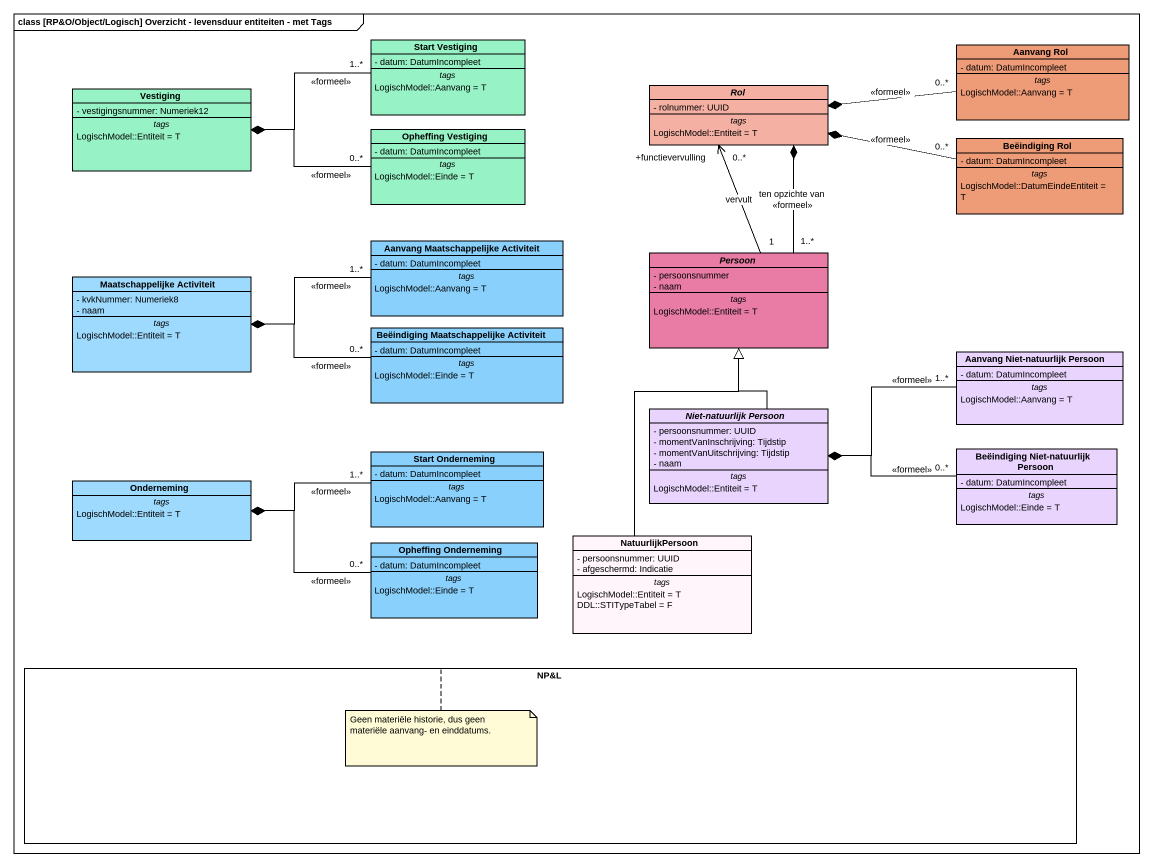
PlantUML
@startuml
mainframe class [RP&O/Object/Logisch] Overzicht - levensduur entiteiten - met Tags
allowmixing
hide circle
hide empty members
skinparam classAttributeIconSize 0
class "Start Vestiging" as Start_Vestiging #97F3C5 {
  - datum: DatumIncompleet
  -- tags --
  LogischModel::Aanvang = T
}
class "Aanvang Rol" as Aanvang_Rol #EE9B78 {
  - datum: DatumIncompleet
  -- tags --
  LogischModel::Aanvang = T
}
class Vestiging #97F3C5 {
  - vestigingsnummer: Numeriek12
  -- tags --
  LogischModel::Entiteit = T
}
abstract class Rol #F4B1A3 {
  - rolnummer: UUID
  -- tags --
  LogischModel::Entiteit = T
}
class "Opheffing Vestiging" as Opheffing_Vestiging #97F3C5 {
  - datum: DatumIncompleet
  -- tags --
  LogischModel::Einde = T
}
class "Beëindiging Rol" as Beëindiging_Rol #EE9B78 {
  - datum: DatumIncompleet
  -- tags --
  LogischModel::DatumEindeEntiteit = T
}
class "Aanvang Maatschappelijke Activiteit" as Aanvang_Maatschappelijke #89D1FC {
  - datum: DatumIncompleet
  -- tags --
  LogischModel::Aanvang = T
}
abstract class Persoon #E87CA4 {
  - persoonsnummer
  - naam
  -- tags --
  LogischModel::Entiteit = T
}
class "Maatschappelijke Activiteit" as Maatschappelijke_Activiteit #9EDAFD {
  - kvkNummer: Numeriek8
  - naam
  -- tags --
  LogischModel::Entiteit = T
}
class "Beëindiging Maatschappelijke Activiteit" as Beëindiging #89D1FC {
  - datum: DatumIncompleet
  -- tags --
  LogischModel::Einde = T
}
class "Aanvang Niet-natuurlijk Persoon" as Aanvang_Niet_natuurlijk #E9D4FE {
  - datum: DatumIncompleet
  -- tags --
  LogischModel::Aanvang = T
}
abstract class "Niet-natuurlijk Persoon" as Niet_natuurlijk_Persoon #E9D4FE {
  - persoonsnummer: UUID
  - momentVanInschrijving: Tijdstip
  - momentVanUitschrijving: Tijdstip
  - naam
  -- tags --
  LogischModel::Entiteit = T
}
class "Start Onderneming" as Start_Onderneming #89D1FC {
  - datum: DatumIncompleet
  -- tags --
  LogischModel::Aanvang = T
}
class "Beëindiging Niet-natuurlijk Persoon" as Beëindiging_Niet_natuurlijk #E9D4FE {
  - datum: DatumIncompleet
  -- tags --
  LogischModel::Einde = T
}
class Onderneming #9EDAFD {
  -- tags --
  LogischModel::Entiteit = T
}
class NatuurlijkPersoon #FFF5FA {
  - persoonsnummer: UUID
  - afgeschermd: Indicatie
  -- tags --
  LogischModel::Entiteit = T
  DDL::STITypeTabel = F
}
class "Opheffing Onderneming" as Opheffing_Onderneming #89D1FC {
  - datum: DatumIncompleet
  -- tags --
  LogischModel::Einde = T
}
rectangle "NP&L" as NP_L
Start_Vestiging "1..*" -left-* Vestiging : <<formeel>>
Aanvang_Rol "0..*" -left-* Rol : <<formeel>>
Opheffing_Vestiging "0..*" -left-* Vestiging : <<formeel>>
Beëindiging_Rol "0..*" -left-* Rol : <<formeel>>
Aanvang_Maatschappelijke "1..*" -left-* Maatschappelijke_Activiteit : <<formeel>>
Persoon "1..*" -up-* Rol : ten opzichte van\n<<formeel>>
Persoon "1" -up-> "+functievervulling\n0..*" Rol : vervult
Beëindiging "0..*" -left-* Maatschappelijke_Activiteit : <<formeel>>
Aanvang_Niet_natuurlijk "1..*" -left-* Niet_natuurlijk_Persoon : <<formeel>>
Niet_natuurlijk_Persoon -up-|> Persoon
Start_Onderneming "1..*" -left-* Onderneming : <<formeel>>
Beëindiging_Niet_natuurlijk "0..*" -left-* Niet_natuurlijk_Persoon : <<formeel>>
NatuurlijkPersoon -up-|> Persoon
Opheffing_Onderneming "0..*" -left-* Onderneming : <<formeel>>
note left of NP_L : Geen materiële historie, dus geen materiële aanvang- en einddatums.
@enduml
